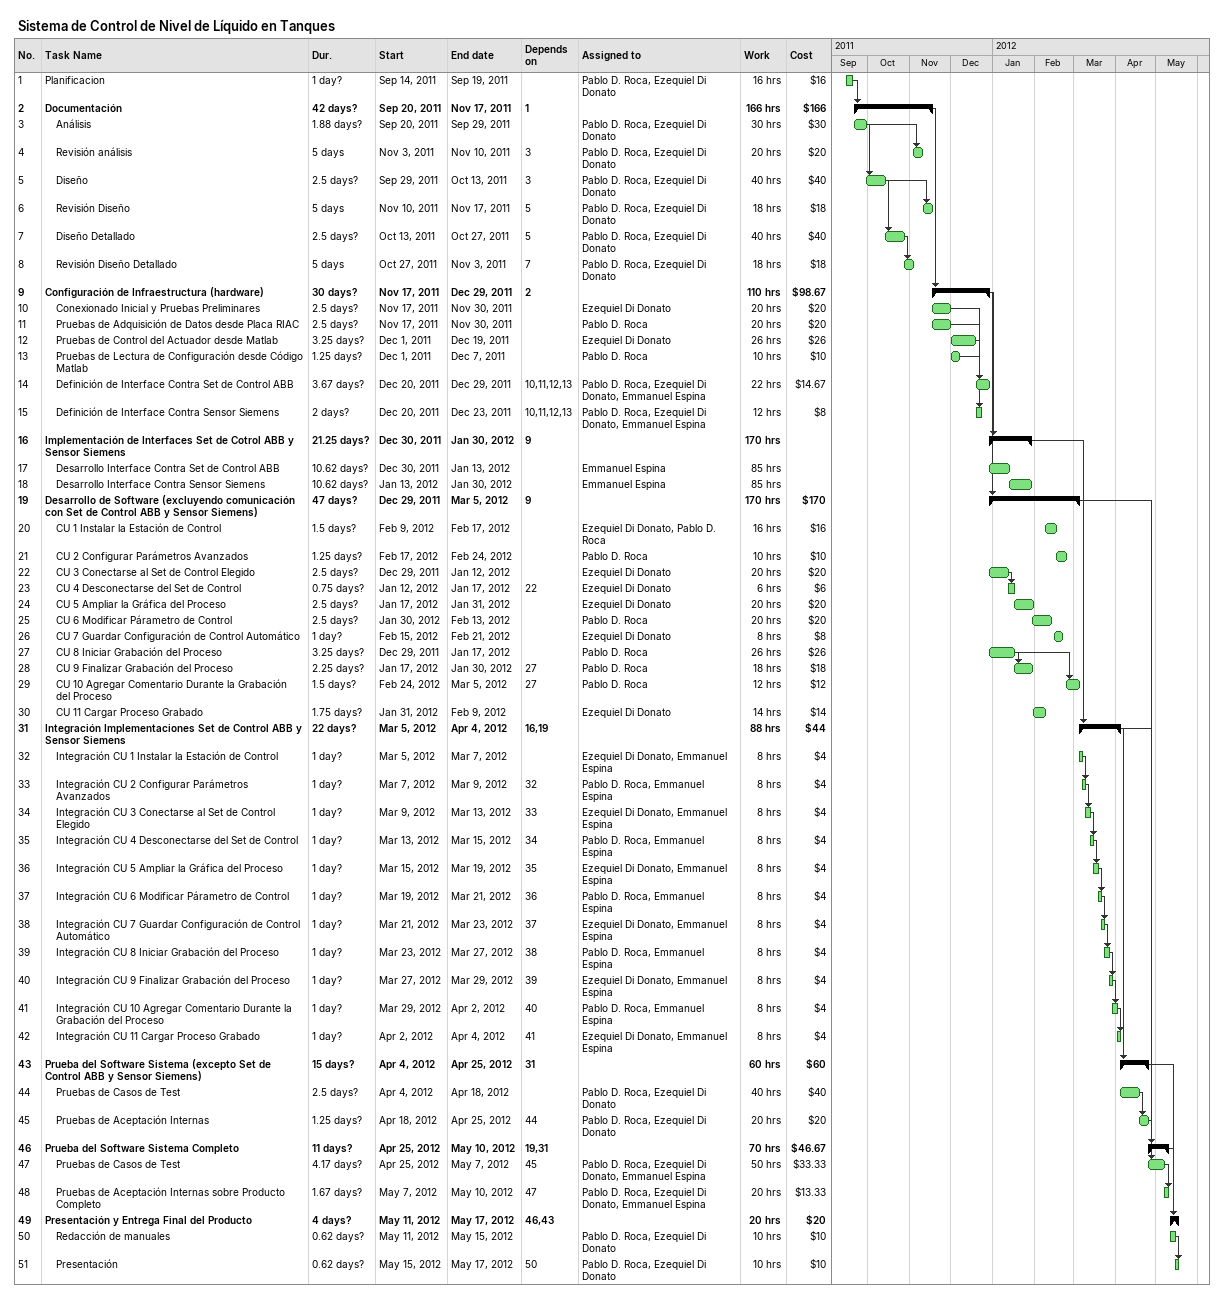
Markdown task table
Sistema de Control de Nivel de Líquido en Tanques

| ID | Level | Task | Duration | Start | Finish | Predecessors | Resources | Work (h) | Cost ($) |
|---|---|---|---|---|---|---|---|---|---|
| 1 | 1 | Planificacion | 1d? | 2011-09-14 | 2011-09-19 |  | Pablo D. Roca, Ezequiel Di Donato | 16 | 16 |
| 2 | 1 | **Documentación** | 42d? | 2011-09-20 | 2011-11-17 | 1 |  | 166 | 166 |
| 3 | 2 | Análisis | 1.88d? | 2011-09-20 | 2011-09-29 |  | Pablo D. Roca, Ezequiel Di Donato | 30 | 30 |
| 4 | 2 | Revisión análisis | 5d | 2011-11-03 | 2011-11-10 | 3 | Pablo D. Roca, Ezequiel Di Donato | 20 | 20 |
| 5 | 2 | Diseño | 2.5d? | 2011-09-29 | 2011-10-13 | 3 | Pablo D. Roca, Ezequiel Di Donato | 40 | 40 |
| 6 | 2 | Revisión Diseño | 5d | 2011-11-10 | 2011-11-17 | 5 | Pablo D. Roca, Ezequiel Di Donato | 18 | 18 |
| 7 | 2 | Diseño Detallado | 2.5d? | 2011-10-13 | 2011-10-27 | 5 | Pablo D. Roca, Ezequiel Di Donato | 40 | 40 |
| 8 | 2 | Revisión Diseño Detallado | 5d | 2011-10-27 | 2011-11-03 | 7 | Pablo D. Roca, Ezequiel Di Donato | 18 | 18 |
| 9 | 1 | **Configuración de Infraestructura (hardware)** | 30d? | 2011-11-17 | 2011-12-29 | 2 |  | 110 | 98.67 |
| 10 | 2 | Conexionado Inicial y Pruebas Preliminares | 2.5d? | 2011-11-17 | 2011-11-30 |  | Ezequiel Di Donato | 20 | 20 |
| 11 | 2 | Pruebas de Adquisición de Datos desde Placa RIAC | 2.5d? | 2011-11-17 | 2011-11-30 |  | Pablo D. Roca | 20 | 20 |
| 12 | 2 | Pruebas de Control del Actuador desde Matlab | 3.25d? | 2011-12-01 | 2011-12-19 |  | Ezequiel Di Donato | 26 | 26 |
| 13 | 2 | Pruebas de Lectura de Configuración desde Código Matlab | 1.25d? | 2011-12-01 | 2011-12-07 |  | Pablo D. Roca | 10 | 10 |
| 14 | 2 | Definición de Interface Contra Set de Control ABB | 3.67d? | 2011-12-20 | 2011-12-29 | 10, 11, 12, 13 | Pablo D. Roca, Ezequiel Di Donato, Emmanuel Espina | 22 | 14.67 |
| 15 | 2 | Definición de Interface Contra Sensor Siemens | 2d? | 2011-12-20 | 2011-12-23 | 10, 11, 12, 13 | Pablo D. Roca, Ezequiel Di Donato, Emmanuel Espina | 12 | 8 |
| 16 | 1 | **Implementación de Interfaces Set de Cotrol ABB y Sensor Siemens** | 21.25d? | 2011-12-30 | 2012-01-30 | 9 |  | 170 |  |
| 17 | 2 | Desarrollo Interface Contra Set de Control ABB | 10.62d? | 2011-12-30 | 2012-01-13 |  | Emmanuel Espina | 85 |  |
| 18 | 2 | Desarrollo Interface Contra Sensor Siemens | 10.62d? | 2012-01-13 | 2012-01-30 |  | Emmanuel Espina | 85 |  |
| 19 | 1 | **Desarrollo de Software (excluyendo comunicación con Set de Control ABB y Sensor Siemens)** | 47d? | 2011-12-29 | 2012-03-05 | 9 |  | 170 | 170 |
| 20 | 2 | CU 1 Instalar la Estación de Control | 1.5d? | 2012-02-09 | 2012-02-17 |  | Ezequiel Di Donato, Pablo D. Roca | 16 | 16 |
| 21 | 2 | CU 2 Configurar Parámetros Avanzados | 1.25d? | 2012-02-17 | 2012-02-24 |  | Pablo D. Roca | 10 | 10 |
| 22 | 2 | CU 3 Conectarse al Set de Control Elegido | 2.5d? | 2011-12-29 | 2012-01-12 |  | Ezequiel Di Donato | 20 | 20 |
| 23 | 2 | CU 4 Desconectarse del Set de Control | 0.75d? | 2012-01-12 | 2012-01-17 | 22 | Ezequiel Di Donato | 6 | 6 |
| 24 | 2 | CU 5 Ampliar la Gráfica del Proceso | 2.5d? | 2012-01-17 | 2012-01-31 |  | Ezequiel Di Donato | 20 | 20 |
| 25 | 2 | CU 6 Modificar Párametro de Control | 2.5d? | 2012-01-30 | 2012-02-13 |  | Pablo D. Roca | 20 | 20 |
| 26 | 2 | CU 7 Guardar Configuración de Control Automático | 1d? | 2012-02-15 | 2012-02-21 |  | Ezequiel Di Donato | 8 | 8 |
| 27 | 2 | CU 8 Iniciar Grabación del Proceso | 3.25d? | 2011-12-29 | 2012-01-17 |  | Pablo D. Roca | 26 | 26 |
| 28 | 2 | CU 9 Finalizar Grabación del Proceso | 2.25d? | 2012-01-17 | 2012-01-30 | 27 | Pablo D. Roca | 18 | 18 |
| 29 | 2 | CU 10 Agregar Comentario Durante la Grabación del Proceso | 1.5d? | 2012-02-24 | 2012-03-05 | 27 | Pablo D. Roca | 12 | 12 |
| 30 | 2 | CU 11 Cargar Proceso Grabado | 1.75d? | 2012-01-31 | 2012-02-09 |  | Ezequiel Di Donato | 14 | 14 |
| 31 | 1 | **Integración Implementaciones Set de Control ABB y Sensor Siemens** | 22d? | 2012-03-05 | 2012-04-04 | 16, 19 |  | 88 | 44 |
| 32 | 2 | Integración CU 1 Instalar la Estación de Control | 1d? | 2012-03-05 | 2012-03-07 |  | Ezequiel Di Donato, Emmanuel Espina | 8 | 4 |
| 33 | 2 | Integración CU 2 Configurar Parámetros Avanzados | 1d? | 2012-03-07 | 2012-03-09 | 32 | Pablo D. Roca, Emmanuel Espina | 8 | 4 |
| 34 | 2 | Integración CU 3 Conectarse al Set de Control Elegido | 1d? | 2012-03-09 | 2012-03-13 | 33 | Ezequiel Di Donato, Emmanuel Espina | 8 | 4 |
| 35 | 2 | Integración CU 4 Desconectarse del Set de Control | 1d? | 2012-03-13 | 2012-03-15 | 34 | Pablo D. Roca, Emmanuel Espina | 8 | 4 |
| 36 | 2 | Integración CU 5 Ampliar la Gráfica del Proceso | 1d? | 2012-03-15 | 2012-03-19 | 35 | Ezequiel Di Donato, Emmanuel Espina | 8 | 4 |
| 37 | 2 | Integración CU 6 Modificar Párametro de Control | 1d? | 2012-03-19 | 2012-03-21 | 36 | Pablo D. Roca, Emmanuel Espina | 8 | 4 |
| 38 | 2 | Integración CU 7 Guardar Configuración de Control Automático | 1d? | 2012-03-21 | 2012-03-23 | 37 | Ezequiel Di Donato, Emmanuel Espina | 8 | 4 |
| 39 | 2 | Integración CU 8 Iniciar Grabación del Proceso | 1d? | 2012-03-23 | 2012-03-27 | 38 | Pablo D. Roca, Emmanuel Espina | 8 | 4 |
| 40 | 2 | Integración CU 9 Finalizar Grabación del Proceso | 1d? | 2012-03-27 | 2012-03-29 | 39 | Ezequiel Di Donato, Emmanuel Espina | 8 | 4 |
| 41 | 2 | Integración CU 10 Agregar Comentario Durante la Grabación del Proceso | 1d? | 2012-03-29 | 2012-04-02 | 40 | Pablo D. Roca, Emmanuel Espina | 8 | 4 |
| 42 | 2 | Integración CU 11 Cargar Proceso Grabado | 1d? | 2012-04-02 | 2012-04-04 | 41 | Ezequiel Di Donato, Emmanuel Espina | 8 | 4 |
| 43 | 1 | **Prueba del Software Sistema (excepto Set de Control ABB y Sensor Siemens)** | 15d? | 2012-04-04 | 2012-04-25 | 31 |  | 60 | 60 |
| 44 | 2 | Pruebas de Casos de Test | 2.5d? | 2012-04-04 | 2012-04-18 |  | Pablo D. Roca, Ezequiel Di Donato | 40 | 40 |
| 45 | 2 | Pruebas de Aceptación Internas | 1.25d? | 2012-04-18 | 2012-04-25 | 44 | Pablo D. Roca, Ezequiel Di Donato | 20 | 20 |
| 46 | 1 | **Prueba del Software Sistema Completo** | 11d? | 2012-04-25 | 2012-05-10 | 19, 31 |  | 70 | 46.67 |
| 47 | 2 | Pruebas de Casos de Test | 4.17d? | 2012-04-25 | 2012-05-07 | 45 | Pablo D. Roca, Ezequiel Di Donato, Emmanuel Espina | 50 | 33.33 |
| 48 | 2 | Pruebas de Aceptación Internas sobre Producto Completo | 1.67d? | 2012-05-07 | 2012-05-10 | 47 | Pablo D. Roca, Ezequiel Di Donato, Emmanuel Espina | 20 | 13.33 |
| 49 | 1 | **Presentación y Entrega Final del Producto** | 4d? | 2012-05-11 | 2012-05-17 | 46, 43 |  | 20 | 20 |
| 50 | 2 | Redacción de manuales | 0.62d? | 2012-05-11 | 2012-05-15 |  | Pablo D. Roca, Ezequiel Di Donato | 10 | 10 |
| 51 | 2 | Presentación | 0.62d? | 2012-05-15 | 2012-05-17 | 50 | Pablo D. Roca, Ezequiel Di Donato | 10 | 10 |
